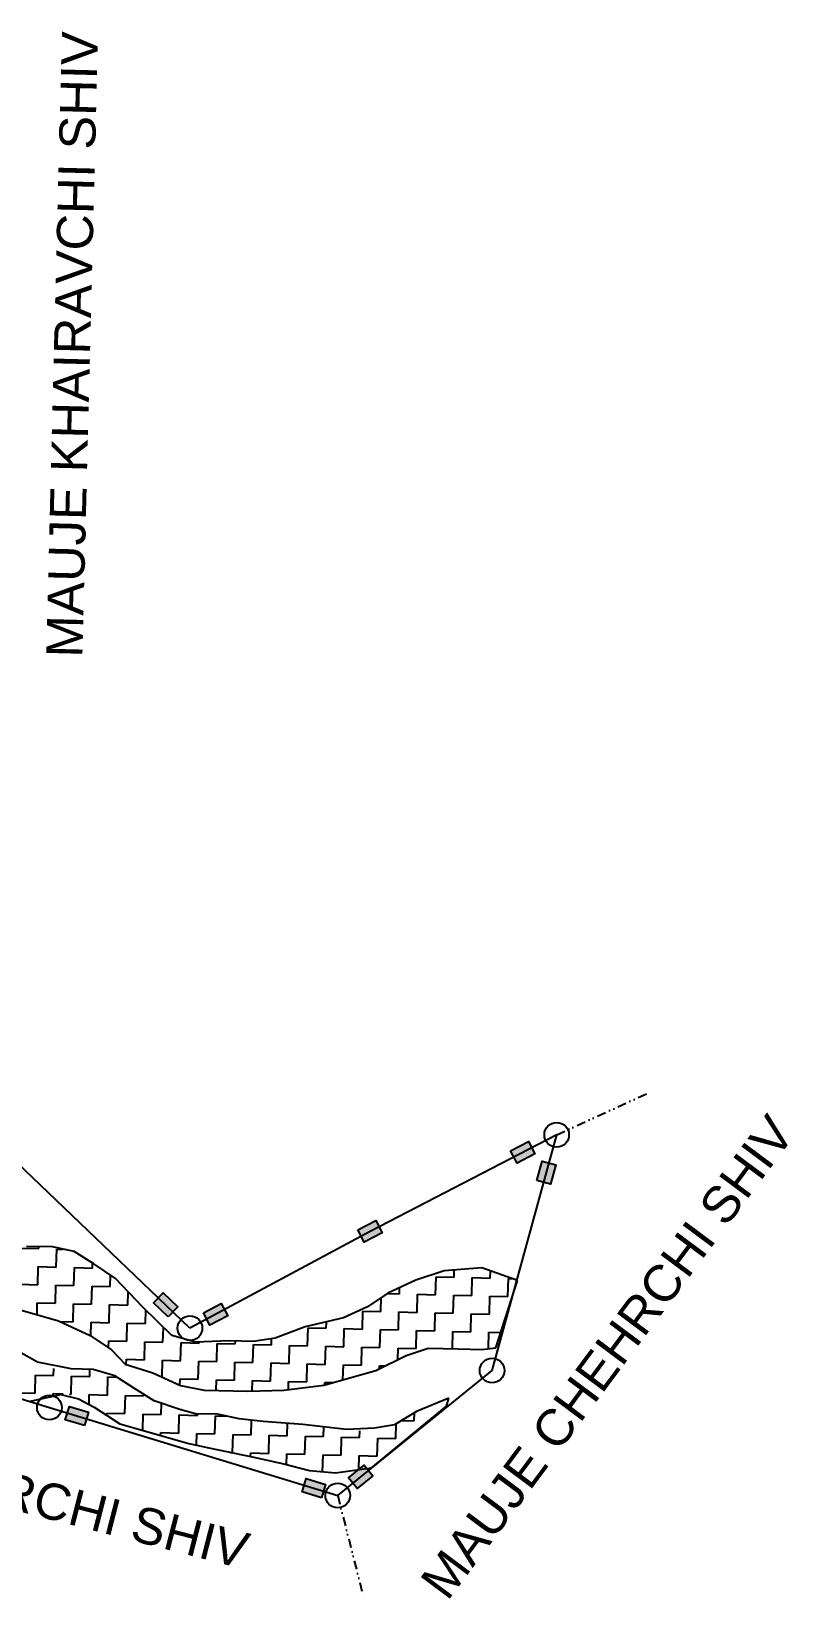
# Model space of a CAD drawing. Header units: metres. Extents: x 281733 to 284660, y 2048347 to 2052315.
# Drawn here: x 283186 to 283614, y 2048347 to 2049234 of the extents above; entities that cross this region are included whole.
import ezdxf

# ---------------------------------------------------------------- set-up
doc = ezdxf.new("R2010")
doc.units = ezdxf.units.M
doc.header["$MEASUREMENT"] = 0
doc.linetypes.add('DIVIDE', pattern=[1.25, 0.5, -0.25, 0, -0.25, 0, -0.25])
for name, color, linetype in [('POLY_HATCH', 12, 'Continuous'), ('TEXT_MAPOUT', 7, 'Continuous'), ('V_BOUND_LINE', 7, 'Continuous'), ('V_DIVIDE_LINE', 7, 'DIVIDE')]:
    doc.layers.add(name, color=color, linetype=linetype)
doc.styles.get("Standard").update_dxf_attribs({"font": 'arial.ttf'})

msp = doc.modelspace()

# ---------------------------------------------------------------- hatches: boundary and pattern name
for points in [[(283470.83, 2048598.43), (283467.21, 2048605.43), (283457.09, 2048600.2), (283460.71, 2048593.19)], [(283482.58, 2048592.3), (283474.97, 2048594.38), (283471.96, 2048583.39), (283479.56, 2048581.31)], [(283384.39, 2048553.71), (283380.77, 2048560.71), (283370.65, 2048555.48), (283374.27, 2048548.48)], [(283260.45, 2048519.8), (283255.01, 2048514.1), (283263.25, 2048506.22), (283268.69, 2048511.92)], [(283297, 2048506.84), (283293.26, 2048513.78), (283283.23, 2048508.39), (283286.96, 2048501.44)], [(283207.4, 2048455.56), (283205.1, 2048448.02), (283216, 2048444.69), (283218.3, 2048452.23)], [(283365.33, 2048415.13), (283370.29, 2048409), (283379.15, 2048416.17), (283374.19, 2048422.3)], [(283341.48, 2048414.65), (283339.18, 2048407.11), (283350.08, 2048403.79), (283352.38, 2048411.33)]]:
    msp.add_hatch(color=256).paths.add_polyline_path(points)

# ---------------------------------------------------------------- linework, layer by layer
for points in [[(283457.09, 2048600.2), (283467.21, 2048605.43), (283470.83, 2048598.43), (283460.71, 2048593.19)], [(283471.96, 2048583.39), (283474.97, 2048594.38), (283482.58, 2048592.3), (283479.56, 2048581.31)], [(283370.65, 2048555.48), (283380.77, 2048560.71), (283384.39, 2048553.71), (283374.27, 2048548.48)], [(283263.25, 2048506.22), (283255.01, 2048514.1), (283260.45, 2048519.8), (283268.69, 2048511.92)], [(283283.23, 2048508.39), (283293.26, 2048513.78), (283297, 2048506.84), (283286.96, 2048501.44)], [(283216, 2048444.69), (283205.1, 2048448.02), (283207.4, 2048455.56), (283218.3, 2048452.23)], [(283379.15, 2048416.17), (283370.29, 2048409), (283365.33, 2048415.13), (283374.19, 2048422.3)], [(283350.08, 2048403.79), (283339.18, 2048407.11), (283341.48, 2048414.65), (283352.38, 2048411.33)]]:
    msp.add_lwpolyline(points, close=True)
for centre in [(283483.13, 2048609.23), (283275.64, 2048499.83), (283446.57, 2048475.84), (283196.08, 2048454.89), (283359.23, 2048405.12)]:
    msp.add_circle(centre, 6.97)
at = {"layer": 'POLY_HATCH', "linetype": 'Continuous'}
for p, q in [((283179.81, 2048545.12), (283190.04, 2048544.86)), ((283190.04, 2048544.86), (283190.07, 2048545.93)), ((283200.02, 2048534.37), (283200.28, 2048544.6)), ((283200.28, 2048544.6), (283203.72, 2048544.52)), ((283189.53, 2048524.4), (283189.79, 2048534.63)), ((283189.79, 2048534.63), (283200.02, 2048534.37)), ((283209.99, 2048523.88), (283210.25, 2048534.11)), ((283210.25, 2048534.11), (283220.48, 2048533.85)), ((283220.48, 2048533.85), (283220.55, 2048536.59)), ((283230.46, 2048523.36), (283230.62, 2048529.85)), ((283414.63, 2048518.72), (283414.89, 2048528.95)), ((283414.89, 2048528.95), (283425.12, 2048528.69)), ((283425.12, 2048528.69), (283425.22, 2048532.73)), ((283435.09, 2048518.2), (283435.35, 2048528.43)), ((283435.35, 2048528.43), (283445.58, 2048528.18)), ((283445.58, 2048528.18), (283445.69, 2048532.24)), ((283455.56, 2048517.69), (283455.82, 2048527.92)), ((283455.82, 2048527.92), (283457.78, 2048527.87)), ((283179.3, 2048524.66), (283189.53, 2048524.4)), ((283199.5, 2048513.91), (283199.76, 2048524.14)), ((283199.76, 2048524.14), (283209.99, 2048523.88)), ((283219.97, 2048513.39), (283220.22, 2048523.62)), ((283220.22, 2048523.62), (283230.46, 2048523.36)), ((283240.43, 2048512.87), (283240.62, 2048520.41)), ((283383.68, 2048509.26), (283383.87, 2048517.11)), ((283387.34, 2048519.41), (283394.17, 2048519.24)), ((283394.17, 2048519.24), (283394.25, 2048522.69)), ((283404.14, 2048508.75), (283404.4, 2048518.98)), ((283404.4, 2048518.98), (283414.63, 2048518.72)), ((283424.6, 2048508.23), (283424.86, 2048518.46)), ((283424.86, 2048518.46), (283435.09, 2048518.2)), ((283445.07, 2048507.71), (283445.33, 2048517.94)), ((283445.33, 2048517.94), (283455.56, 2048517.69)), ((283189.1, 2048507.5), (283189.27, 2048514.17)), ((283189.27, 2048514.17), (283199.5, 2048513.91)), ((283209.48, 2048503.42), (283209.73, 2048513.65)), ((283209.73, 2048513.65), (283219.97, 2048513.39)), ((283229.94, 2048502.9), (283230.2, 2048513.13)), ((283230.2, 2048513.13), (283240.43, 2048512.87)), ((283250.4, 2048502.38), (283250.6, 2048510.05)), ((283373.19, 2048499.29), (283373.44, 2048509.52)), ((283373.44, 2048509.52), (283383.68, 2048509.26)), ((283393.65, 2048498.77), (283393.91, 2048509)), ((283393.91, 2048509), (283404.14, 2048508.75)), ((283414.11, 2048498.26), (283414.37, 2048508.49)), ((283414.37, 2048508.49), (283424.6, 2048508.23)), ((283434.58, 2048497.74), (283434.84, 2048507.97)), ((283434.84, 2048507.97), (283445.07, 2048507.71)), ((283202.14, 2048503.6), (283209.48, 2048503.42)), ((283219.51, 2048495.48), (283219.71, 2048503.16)), ((283219.71, 2048503.16), (283229.94, 2048502.9)), ((283239.91, 2048492.41), (283240.17, 2048502.64)), ((283240.17, 2048502.64), (283250.4, 2048502.38)), ((283260.38, 2048491.89), (283260.59, 2048500.25)), ((283342.23, 2048489.83), (283342.49, 2048500.06)), ((283342.49, 2048500.06), (283352.72, 2048499.8)), ((283352.72, 2048499.8), (283352.81, 2048503.28)), ((283362.7, 2048489.31), (283362.95, 2048499.55)), ((283362.95, 2048499.55), (283373.19, 2048499.29)), ((283383.16, 2048488.8), (283383.42, 2048499.03)), ((283383.42, 2048499.03), (283393.65, 2048498.77)), ((283403.62, 2048488.28), (283403.88, 2048498.51)), ((283403.88, 2048498.51), (283414.11, 2048498.26)), ((283229.6, 2048489.27), (283229.68, 2048492.67)), ((283229.68, 2048492.67), (283239.91, 2048492.41)), ((283249.89, 2048481.92), (283250.14, 2048492.15)), ((283250.14, 2048492.15), (283260.38, 2048491.89)), ((283270.35, 2048481.4), (283270.61, 2048491.63)), ((283270.66, 2048491.64), (283280.84, 2048491.38)), ((283280.84, 2048491.38), (283280.86, 2048491.98)), ((283290.81, 2048480.89), (283291.07, 2048491.12)), ((283291.07, 2048491.12), (283301.3, 2048490.86)), ((283301.3, 2048490.86), (283301.34, 2048492.46)), ((283311.28, 2048480.37), (283311.54, 2048490.6)), ((283311.54, 2048490.6), (283321.77, 2048490.35)), ((283321.77, 2048490.35), (283321.85, 2048493.4)), ((283331.74, 2048479.86), (283332, 2048490.09)), ((283332, 2048490.09), (283342.23, 2048489.83)), ((283424.1, 2048488.24), (283424.35, 2048498)), ((283424.35, 2048498), (283434.58, 2048497.74)), ((283444.58, 2048488.25), (283444.81, 2048497.48)), ((283444.81, 2048497.48), (283451.51, 2048497.31)), ((283239.58, 2048479.21), (283239.65, 2048482.18)), ((283239.65, 2048482.18), (283249.89, 2048481.92)), ((283259.88, 2048472.09), (283260.12, 2048481.66)), ((283260.12, 2048481.66), (283270.35, 2048481.4)), ((283280.32, 2048470.91), (283280.58, 2048481.15)), ((283280.58, 2048481.15), (283290.81, 2048480.89)), ((283352.21, 2048479.34), (283352.46, 2048489.57)), ((283352.46, 2048489.57), (283362.7, 2048489.31)), ((283372.67, 2048478.82), (283372.93, 2048489.06)), ((283372.93, 2048489.06), (283383.16, 2048488.8)), ((283393.23, 2048482.03), (283393.39, 2048488.54)), ((283393.39, 2048488.54), (283403.62, 2048488.28)), ((283187.98, 2048463.01), (283188.24, 2048473.24)), ((283188.24, 2048473.24), (283198.47, 2048472.98)), ((283198.47, 2048472.98), (283198.57, 2048477.04)), ((283208.44, 2048462.49), (283208.7, 2048472.72)), ((283208.7, 2048472.72), (283218.93, 2048472.46)), ((283218.93, 2048472.46), (283219.04, 2048476.52)), ((283228.91, 2048461.97), (283229.16, 2048472.21)), ((283229.16, 2048472.21), (283234.31, 2048472.08)), ((283300.79, 2048470.4), (283301.05, 2048480.63)), ((283301.05, 2048480.63), (283311.28, 2048480.37)), ((283321.25, 2048469.88), (283321.51, 2048480.11)), ((283321.51, 2048480.11), (283331.74, 2048479.86)), ((283341.72, 2048469.37), (283341.97, 2048479.6)), ((283341.97, 2048479.6), (283352.21, 2048479.34)), ((283362.22, 2048470.61), (283362.44, 2048479.08)), ((283362.44, 2048479.08), (283372.67, 2048478.82)), ((283382.86, 2048476.83), (283382.9, 2048478.57)), ((283382.9, 2048478.57), (283386.15, 2048478.48)), ((283177.75, 2048463.26), (283187.98, 2048463.01)), ((283270, 2048467.45), (283270.09, 2048471.17)), ((283270.09, 2048471.17), (283280.32, 2048470.91)), ((283290.4, 2048464.59), (283290.56, 2048470.66)), ((283290.56, 2048470.66), (283300.79, 2048470.4)), ((283310.87, 2048464.21), (283311.02, 2048470.14)), ((283311.02, 2048470.14), (283321.25, 2048469.88)), ((283331.37, 2048465.08), (283331.48, 2048469.62)), ((283331.48, 2048469.62), (283341.72, 2048469.37)), ((283351.91, 2048467.72), (283351.95, 2048469.11)), ((283351.95, 2048469.11), (283356.47, 2048468.99)), ((283198.18, 2048461.34), (283198.21, 2048462.75)), ((283198.21, 2048462.75), (283203.85, 2048462.61)), ((283207.47, 2048462.51), (283208.44, 2048462.49)), ((283218.53, 2048456.63), (283218.67, 2048462.23)), ((283218.67, 2048462.23), (283228.91, 2048461.97)), ((283238.88, 2048451.48), (283239.14, 2048461.72)), ((283239.14, 2048461.72), (283249.37, 2048461.46)), ((283249.37, 2048461.46), (283249.4, 2048462.5)), ((283259.34, 2048450.97), (283259.5, 2048457.33)), ((283228.62, 2048450.43), (283228.65, 2048451.74)), ((283228.65, 2048451.74), (283238.88, 2048451.48)), ((283248.88, 2048442.01), (283249.11, 2048451.22)), ((283249.11, 2048451.22), (283259.34, 2048450.97)), ((283269.32, 2048440.48), (283269.58, 2048450.71)), ((283269.58, 2048450.71), (283279.81, 2048450.45)), ((283279.81, 2048450.45), (283279.83, 2048451.35)), ((283289.78, 2048439.96), (283290.04, 2048450.19)), ((283290.04, 2048450.19), (283296.12, 2048450.04)), ((283310.25, 2048439.44), (283310.45, 2048447.53)), ((283330.71, 2048438.93), (283330.89, 2048445.99)), ((283392.1, 2048437.38), (283392.31, 2048445.75)), ((283395.29, 2048447.54), (283402.59, 2048447.35)), ((283402.59, 2048447.35), (283402.71, 2048452)), ((283259.05, 2048439.12), (283259.09, 2048440.73)), ((283259.09, 2048440.73), (283269.32, 2048440.48)), ((283279.38, 2048433.59), (283279.55, 2048440.22)), ((283279.55, 2048440.22), (283289.78, 2048439.96)), ((283299.76, 2048429.47), (283300.01, 2048439.7)), ((283300.01, 2048439.7), (283310.25, 2048439.44)), ((283320.22, 2048428.95), (283320.48, 2048439.19)), ((283320.48, 2048439.19), (283330.71, 2048438.93)), ((283340.68, 2048428.44), (283340.94, 2048438.67)), ((283340.94, 2048438.67), (283351.17, 2048438.41)), ((283351.17, 2048438.41), (283351.31, 2048443.96)), ((283361.15, 2048427.92), (283361.41, 2048438.15)), ((283361.41, 2048438.15), (283371.64, 2048437.9)), ((283371.64, 2048437.9), (283371.73, 2048441.75)), ((283381.61, 2048427.41), (283381.87, 2048437.64)), ((283381.87, 2048437.64), (283392.1, 2048437.38)), ((283298.46, 2048429.5), (283299.76, 2048429.47)), ((283309.93, 2048427.12), (283309.99, 2048429.21)), ((283309.99, 2048429.21), (283320.22, 2048428.95)), ((283330.3, 2048422.71), (283330.45, 2048428.7)), ((283330.45, 2048428.7), (283340.68, 2048428.44)), ((283350.67, 2048418.6), (283350.92, 2048428.18)), ((283350.92, 2048428.18), (283361.15, 2048427.92)), ((283371.18, 2048419.71), (283371.38, 2048427.66)), ((283371.38, 2048427.66), (283381.61, 2048427.41))]:
    msp.add_line(p, q, dxfattribs=at)
at = {"layer": 'POLY_HATCH'}
for p, q in [((283197.85, 2048545.74), (283183.21, 2048546.11)), ((283210.18, 2048543.17), (283197.85, 2048545.74)), ((283221.26, 2048536.14), (283210.18, 2048543.17)), ((283233.45, 2048527.95), (283221.26, 2048536.14)), ((283440.88, 2048533.98), (283419.43, 2048532.27)), ((283460.98, 2048526.71), (283440.88, 2048533.98)), ((283248.81, 2048511.8), (283233.45, 2048527.95)), ((283403.53, 2048527.04), (283387.57, 2048519.56)), ((283419.43, 2048532.27), (283403.53, 2048527.04)), ((283448.75, 2048488.74), (283460.98, 2048526.71)), ((283387.57, 2048519.56), (283376.11, 2048511.97)), ((283175.58, 2048511.4), (283201.3, 2048503.99)), ((283265.3, 2048495.62), (283248.81, 2048511.8)), ((283376.11, 2048511.97), (283362.43, 2048505.56)), ((283201.3, 2048503.99), (283219.12, 2048495.66)), ((283340.9, 2048500.47), (283323.85, 2048494.15)), ((283362.43, 2048505.56), (283340.9, 2048500.47)), ((283189.45, 2048480.65), (283157.23, 2048498.35)), ((283219.12, 2048495.66), (283231.3, 2048487.47)), ((283278.73, 2048491.91), (283265.3, 2048495.62)), ((283297.89, 2048492.55), (283278.73, 2048491.91)), ((283311.4, 2048492.21), (283297.89, 2048492.55)), ((283323.85, 2048494.15), (283311.4, 2048492.21)), ((283231.3, 2048487.47), (283238.98, 2048479.4)), ((283380.84, 2048475.82), (283397.95, 2048484.39)), ((283397.95, 2048484.39), (283410.45, 2048488.58)), ((283410.45, 2048488.58), (283427.33, 2048488.16)), ((283427.33, 2048488.16), (283440.84, 2048487.82)), ((283440.84, 2048487.82), (283448.75, 2048488.74)), ((283208.5, 2048476.79), (283189.45, 2048480.65)), ((283220.89, 2048476.48), (283208.5, 2048476.79)), ((283233.18, 2048472.79), (283220.89, 2048476.48)), ((283244.27, 2048465.75), (283233.18, 2048472.79)), ((283238.98, 2048479.4), (283254.63, 2048474.5)), ((283254.63, 2048474.5), (283270.22, 2048467.35)), ((283351.34, 2048467.56), (283380.84, 2048475.82)), ((283255.36, 2048458.72), (283244.27, 2048465.75)), ((283270.22, 2048467.35), (283283.68, 2048464.76)), ((283283.68, 2048464.76), (283308.44, 2048464.14)), ((283308.44, 2048464.14), (283328.74, 2048464.75)), ((283328.74, 2048464.75), (283351.34, 2048467.56)), ((283184.38, 2048458.26), (283202.5, 2048462.3)), ((283202.5, 2048462.3), (283212.58, 2048459.8)), ((283212.58, 2048459.8), (283221.47, 2048455.07)), ((283221.47, 2048455.07), (283235.88, 2048445.7)), ((283269.88, 2048453.85), (283255.36, 2048458.72)), ((283378.32, 2048420.72), (283420.88, 2048455.67)), ((283422.12, 2048460.14), (283403.91, 2048452.72)), ((283420.88, 2048455.67), (283422.12, 2048460.14)), ((283235.88, 2048445.7), (283275.03, 2048434.58)), ((283278.83, 2048451.37), (283269.88, 2048453.85)), ((283291.22, 2048451.06), (283278.83, 2048451.37)), ((283303.54, 2048448.5), (283291.22, 2048451.06)), ((283317.02, 2048447.03), (283303.54, 2048448.5)), ((283339.51, 2048445.34), (283317.02, 2048447.03)), ((283364.22, 2048442.46), (283339.51, 2048445.34)), ((283403.91, 2048452.72), (283391.33, 2048445.16)), ((283380.01, 2048443.19), (283364.22, 2048442.46)), ((283391.33, 2048445.16), (283380.01, 2048443.19)), ((283275.03, 2048434.58), (283286.23, 2048432.05)), ((283286.23, 2048432.05), (283310.88, 2048426.92)), ((283310.88, 2048426.92), (283328.81, 2048423.09)), ((283328.81, 2048423.09), (283343.36, 2048419.35)), ((283343.36, 2048419.35), (283357.97, 2048417.85)), ((283357.97, 2048417.85), (283378.32, 2048420.72))]:
    msp.add_line(p, q, dxfattribs=at)
at = {"layer": 'V_BOUND_LINE'}
for p, q in [((283483.13, 2048609.23), (283377.52, 2048554.6)), ((283446.57, 2048475.84), (283483.13, 2048609.23)), ((283275.64, 2048499.83), (283173.44, 2048597.47)), ((283377.52, 2048554.6), (283275.64, 2048499.83)), ((282959.47, 2048527.27), (283196.08, 2048454.89)), ((283359.23, 2048405.12), (283446.57, 2048475.84)), ((283196.08, 2048454.89), (283359.23, 2048405.12))]:
    msp.add_line(p, q, dxfattribs=at)
at = {"layer": 'V_DIVIDE_LINE', "ltscale": 10}
for p, q in [((283483.13, 2048609.23), (283534.9, 2048632.93)), ((283359.23, 2048405.12), (283373.89, 2048347.47))]:
    msp.add_line(p, q, dxfattribs=at)

# ---------------------------------------------------------------- texts
at = {"layer": 'TEXT_MAPOUT'}
for s, rotation, p in [('MAUJE KHAIRAVCHI SHIV', 88.55501, (283214.74, 2048879.09)), ('MAUJE CHEHRCHI SHIV', 53.3217, (283421.31, 2048344.86)), ('MAUJE CHINCHGHARCHI SHIV', 345.56769, (282896.3, 2048468.81))]:
    msp.add_text(s, height=20.4704, rotation=rotation, dxfattribs=at).set_placement(p)

doc.saveas('drawing.dxf')
